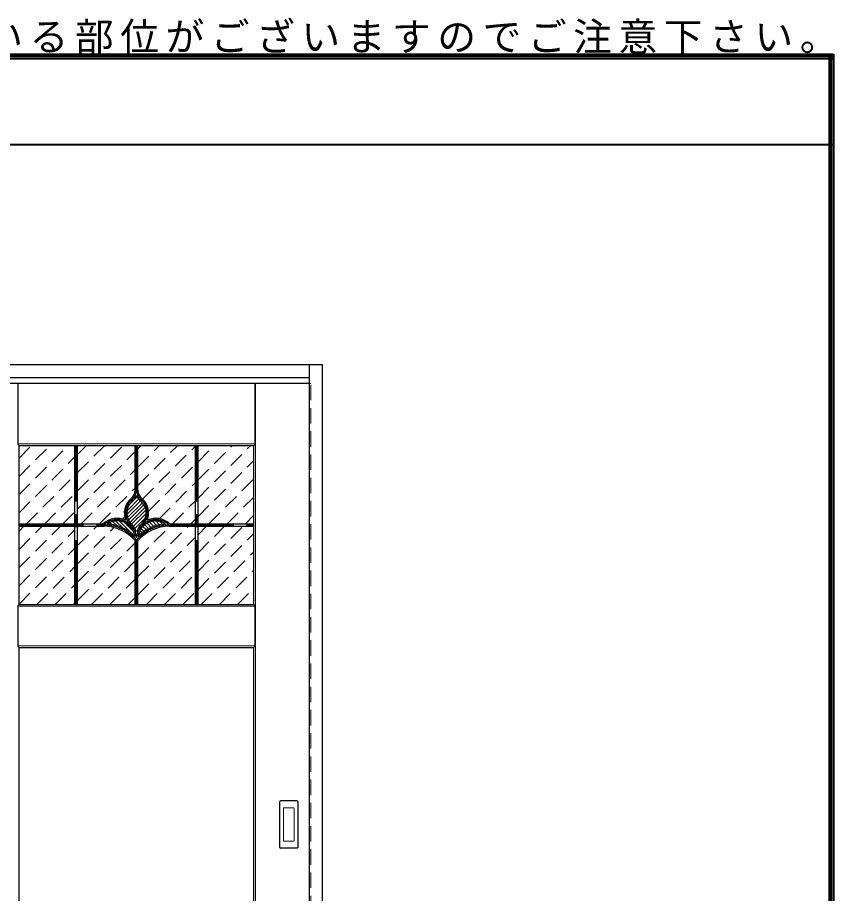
# Model space of a CAD drawing. Units: millimetres, scale not verified. Extents: x -6000 to 5700, y -4307 to 4260.
# Drawn here: x 3804 to 5700, y 2223 to 4260 of the extents above; entities that cross this region are included whole.
import ezdxf

# ---------------------------------------------------------------- set-up
doc = ezdxf.new("R2010")
doc.units = ezdxf.units.MM
doc.header["$LTSCALE"] = 30
doc.linetypes.add('CHAIN1', pattern=[8, 5, -1, 1, -1])
doc.linetypes.add('DASHED1', pattern=[1.8, 1.2, -0.6])
for name, color, linetype, lineweight in [('0-2_扉', 3, 'Continuous', 25), ('0-3_仕上げ', 4, 'Continuous', 9), ('0-4_枠', 3, 'Continuous', 25), ('0-6_引手', 3, 'Continuous', 25), ('0-C_ハッチ', 4, 'DASHED1', 9), ('F-1_枠', 6, 'Continuous', 40)]:
    doc.layers.add(name, color=color, linetype=linetype, lineweight=lineweight)
doc.layers.add('0-A_文字', color=7, linetype='Continuous')
doc.styles.add('ＭＳ ゴシック', font='')
doc.styles.get('ＭＳ ゴシック').set_extended_font_data('MS Gothic')

msp = doc.modelspace()

# ---------------------------------------------------------------- linework, layer by layer
at = {"layer": '0-2_扉'}
msp.add_line((4482, 3409), (2895, 3409), dxfattribs=at)
at = {"layer": '0-2_扉', "color": 4, "linetype": 'DASHED1', "lineweight": 9}
msp.add_lwpolyline([(4482, 1426), (4485, 1426), (4485, 3409), (4482, 3409)], dxfattribs=at)
at = {"layer": '0-3_仕上げ', "color": 7, "lineweight": 18}
for p, q in [((3804, 3268), (3804, 3409)), ((3805, 3269), (3805, 3409)), ((4355, 3269), (4355, 3409)), ((4356, 3268), (4356, 3409)), ((4357, 1426), (4357, 3409)), ((3805, 3269), (4355, 3269)), ((4353, 3265), (4356, 3268)), ((4355, 3269), (4356, 3268)), ((3804, 2892), (3807, 2895)), ((3804, 2892), (3805, 2891)), ((3804, 2892), (3804, 2798)), ((3805, 2799), (3805, 2891)), ((3805, 2891), (4355, 2891)), ((4355, 2799), (4355, 2891)), ((4356, 2892), (4356, 2798)), ((3805, 2799), (4355, 2799)), ((4353, 2795), (4356, 2798)), ((4355, 2799), (4356, 2798))]:
    msp.add_line(p, q, dxfattribs=at)
at = {"layer": '0-3_仕上げ', "color": 3, "lineweight": 25}
for p, q in [((3807, 3265), (4353, 3265)), ((3807, 2895), (3807, 3265)), ((3937, 2895), (3937, 3265)), ((3943, 2895), (3943, 3265)), ((4077, 3160.32), (4077, 3265)), ((4083, 3160.32), (4083, 3265)), ((4217, 2895), (4217, 3265)), ((4223, 2895), (4223, 3265)), ((4353, 2895), (4353, 3265)), ((4085.3, 3140.53), (4057.98, 3113.21)), ((4081.83, 3145.55), (4062.2, 3125.91)), ((4089.45, 3136.2), (4057.79, 3104.54)), ((4093.67, 3131.93), (4059.19, 3097.45)), ((4097.2, 3126.97), (4061.61, 3091.38)), ((4099.96, 3121.25), (4064.84, 3086.13)), ((4101.8, 3114.61), (4068.79, 3081.6)), ((4102.35, 3106.67), (4072.8, 3077.12)), ((3807, 3083), (4002.82, 3083)), ((3807, 3077), (4004, 3077)), ((4100.44, 3096.28), (4076.25, 3072.09)), ((4155.99, 3077), (4353, 3077)), ((4157.18, 3083), (4353, 3083)), ((4077, 2895), (4077, 3043.88)), ((4083, 2895), (4083, 3043.88)), ((3807, 2895), (4353, 2895)), ((3807, 2795), (4353, 2795)), ((3807, 1620), (3807, 2795)), ((4353, 1620), (4353, 2795))]:
    msp.add_line(p, q, dxfattribs=at)
at = {"layer": '0-3_仕上げ', "color": 3, "linetype": 'CHAIN1', "lineweight": 25}
for p, q in [((3940, 2895), (3940, 3265)), ((4080, 3160.32), (4080, 3265)), ((4220, 2895), (4220, 3265)), ((3807, 3080), (4004, 3080)), ((4156, 3080), (4353, 3080)), ((4080, 2895), (4080, 3049.89))]:
    msp.add_line(p, q, dxfattribs=at)
at = {"layer": '0-3_仕上げ', "color": 2, "lineweight": 35}
for p, q in [((4018.22, 3085.92), (4022.89, 3081.25)), ((4024.53, 3088.1), (4034.13, 3078.5)), ((4031.8, 3089.32), (4047.96, 3073.15)), ((4040.51, 3089.09), (4074.52, 3055.08)), ((4052.37, 3085.71), (4073.34, 3064.75)), ((4094.91, 3076.82), (4103.26, 3068.47)), ((4099.41, 3080.8), (4108.71, 3071.51)), ((4104.54, 3084.16), (4114.45, 3074.25)), ((4110.35, 3086.83), (4120.5, 3076.69)), ((4116.99, 3088.69), (4126.87, 3078.8)), ((4124.71, 3089.44), (4133.62, 3080.54)), ((4134.24, 3088.4), (4140.77, 3081.87)), ((4085.2, 3061.07), (4088.48, 3057.79)), ((4087.76, 3067), (4093.15, 3061.61)), ((4091.02, 3072.22), (4098.07, 3065.17))]:
    msp.add_line(p, q, dxfattribs=at)
at = {"layer": '0-3_仕上げ', "color": 7, "lineweight": 18}
for points in [[(3805, 3269), (3804, 3268), (3807, 3265)], [(4353, 2895), (4356, 2892), (4355, 2891)], [(3805, 2799), (3804, 2798), (3807, 2795)]]:
    msp.add_lwpolyline(points, dxfattribs=at)
at = {"layer": '0-3_仕上げ', "color": 3, "lineweight": 25}
for centre, radius, start, end in [((4045.26, 3164.56), 32, 311.16277, 353.05604), ((4114.74, 3164.56), 32, 186.94396, 228.83723), ((4094.62, 3108.09), 43, 131.16277, 203.35991), ((4045.26, 3164.56), 38, 311.16277, 336.10603), ((4114.74, 3164.56), 38, 203.89397, 228.83723), ((4065.38, 3108.09), 43, 336.64009, 48.83723), ((4094.62, 3108.09), 37, 131.16277, 225.52075), ((4065.38, 3108.09), 37, 314.47925, 48.83723), ((4035.07, 3047.44), 48, 65.27067, 132.2051), ((4004.01, 2980), 97, 41.19177, 90.00377), ((4035.07, 3047.44), 42, 7.55844, 122.98693), ((4004.01, 2980), 103, 45.10773, 85.43764), ((4035.07, 3047.44), 48, 20.5908, 45.52075), ((4124.93, 3047.44), 48, 134.47925, 159.4092), ((4155.99, 2980), 97, 90, 138.80823), ((4124.93, 3047.44), 42, 57.01307, 172.44156), ((4155.99, 2980), 103, 94.56236, 134.89227), ((4124.93, 3047.44), 48, 47.7949, 114.72933)]:
    msp.add_arc(centre, radius, start, end, dxfattribs=at)
at = {"layer": '0-3_仕上げ', "color": 3, "linetype": 'CHAIN1', "lineweight": 25}
for centre, radius, start, end in [((4045.26, 3164.56), 35, 311.16277, 353.05604), ((4114.74, 3164.56), 35, 186.94396, 228.83723), ((4094.62, 3108.09), 40, 131.16277, 225.52075), ((4065.38, 3108.09), 40, 314.47925, 48.83723), ((4035.07, 3047.44), 45, 3.11365, 133.65902), ((4004.01, 2980), 100, 40.5416, 90.00377), ((4124.93, 3047.44), 45, 46.34098, 176.88635), ((4155.99, 2980), 100, 89.99623, 139.4584)]:
    msp.add_arc(centre, radius, start, end, dxfattribs=at)
at = {"layer": '0-4_枠'}
for p, q in [((1278, 3453), (4512, 3453)), ((4482, 1406), (4482, 3453)), ((4512, 1406), (4512, 3453)), ((1308, 3423), (4482, 3423))]:
    msp.add_line(p, q, dxfattribs=at)
at = {"layer": '0-6_引手'}
for p, q in [((4413, 2330), (4413, 2437)), ((4453.5, 2438.5), (4414.5, 2438.5)), ((4455, 2437), (4455, 2330)), ((4453.5, 2328.5), (4414.5, 2328.5))]:
    msp.add_line(p, q, dxfattribs=at)
at = {"layer": '0-6_引手', "color": 7, "lineweight": 18}
for p, q in [((4421.5, 2346), (4421.5, 2421)), ((4445, 2422.5), (4423, 2422.5)), ((4446.5, 2421), (4446.5, 2346)), ((4445, 2344.5), (4423, 2344.5))]:
    msp.add_line(p, q, dxfattribs=at)
at = {"layer": '0-6_引手'}
for centre, start, end in [((4414.5, 2437), 90, 180), ((4453.5, 2437), 0, 90), ((4414.5, 2330), 180, 270), ((4453.5, 2330), 270, 0)]:
    msp.add_arc(centre, 1.5, start, end, dxfattribs=at)
at = {"layer": '0-6_引手', "color": 7, "lineweight": 18}
for centre, start, end in [((4423, 2421), 90, 180), ((4445, 2421), 0, 90), ((4423, 2346), 180, 270), ((4445, 2346), 270, 0)]:
    msp.add_arc(centre, 1.5, start, end, dxfattribs=at)
at = {"layer": '0-C_ハッチ'}
for p, q in [((3807, 3150.63), (3921.37, 3265)), ((3807, 3193.05), (3878.95, 3265)), ((3807, 3235.48), (3836.52, 3265)), ((3943, 3159.35), (4048.65, 3265)), ((3943, 3201.77), (4006.23, 3265)), ((3943, 3244.2), (3963.8, 3265)), ((4083, 3172.07), (4175.93, 3265)), ((4083, 3214.49), (4133.51, 3265)), ((4083, 3256.92), (4091.08, 3265)), ((4093.76, 3140.4), (4217, 3263.64)), ((4223, 3142.36), (4345.64, 3265)), ((4223, 3184.79), (4303.21, 3265)), ((4223, 3227.21), (4260.79, 3265)), ((3943, 3116.92), (4077, 3250.92)), ((3807, 3108.2), (3937, 3238.2)), ((4108.16, 3112.38), (4217, 3221.21)), ((4223, 3099.94), (4353, 3229.94)), ((3951.51, 3083), (4077, 3208.49)), ((3824.23, 3083), (3937, 3195.77)), ((4132.98, 3094.77), (4217, 3178.79)), ((4248.49, 3083), (4353, 3187.51)), ((3993.93, 3083), (4077, 3166.07)), ((3866.65, 3083), (3937, 3153.35)), ((4290.92, 3083), (4353, 3145.08)), ((4163.64, 3083), (4217, 3136.36)), ((3909.08, 3083), (3937, 3110.92)), ((4047.23, 3093.88), (4052.55, 3099.19)), ((4333.34, 3083), (4353, 3102.66)), ((3807, 2980.92), (3903.08, 3077)), ((3807, 3023.35), (3860.65, 3077)), ((3807, 3065.77), (3818.23, 3077)), ((3943, 3032.07), (3987.93, 3077)), ((3943, 3074.49), (3945.51, 3077)), ((4083, 2959.94), (4200.06, 3077)), ((4083, 3002.36), (4157.64, 3077)), ((4206.06, 3083), (4217, 3093.94)), ((4223, 2972.66), (4327.34, 3077)), ((4223, 3015.08), (4284.92, 3077)), ((4223, 3057.51), (4242.49, 3077)), ((3807, 2938.49), (3937, 3068.49)), ((3943, 2989.64), (4027.48, 3074.12)), ((3943, 2947.21), (4057.02, 3061.23)), ((4223, 2930.23), (4353, 3060.23)), ((3943, 2904.79), (4077, 3038.79)), ((4083, 2917.51), (4217, 3051.51)), ((3807, 2896.07), (3937, 3026.07)), ((4230.2, 2895), (4353, 3017.8)), ((3975.64, 2895), (4077, 2996.36)), ((4102.92, 2895), (4217, 3009.08)), ((3848.36, 2895), (3937, 2983.64)), ((4272.62, 2895), (4353, 2975.38)), ((4018.06, 2895), (4077, 2953.94)), ((4145.34, 2895), (4217, 2966.66)), ((3890.79, 2895), (3937, 2941.21)), ((4187.77, 2895), (4217, 2924.23)), ((4315.05, 2895), (4353, 2932.95)), ((3933.21, 2895), (3937, 2898.79)), ((4060.49, 2895), (4077, 2911.51))]:
    msp.add_line(p, q, dxfattribs=at)
at = {"layer": 'F-1_枠'}
for p, q in [((-6000, 4175), (5700, 4175)), ((-6000, 4170), (5700, 4170)), ((-6000, 4165), (5700, 4165)), ((5690, 4175), (5690, -4205)), ((5695, 4175), (5695, -4205)), ((5700, 4175), (5700, -4205)), ((-6000, 3965), (5700, 3965))]:
    msp.add_line(p, q, dxfattribs=at)

# ---------------------------------------------------------------- texts
at = {"layer": '0-A_文字', "insert": (1515, 4175), "char_height": 65.98, "attachment_point": 7, "style": 'ＭＳ ゴシック'}
msp.add_mtext('\\T1.17;※本図は意匠確認用です。\u3000表記の簡略化している部位がございますのでご注意下さい。', dxfattribs=at)

doc.saveas('drawing.dxf')
